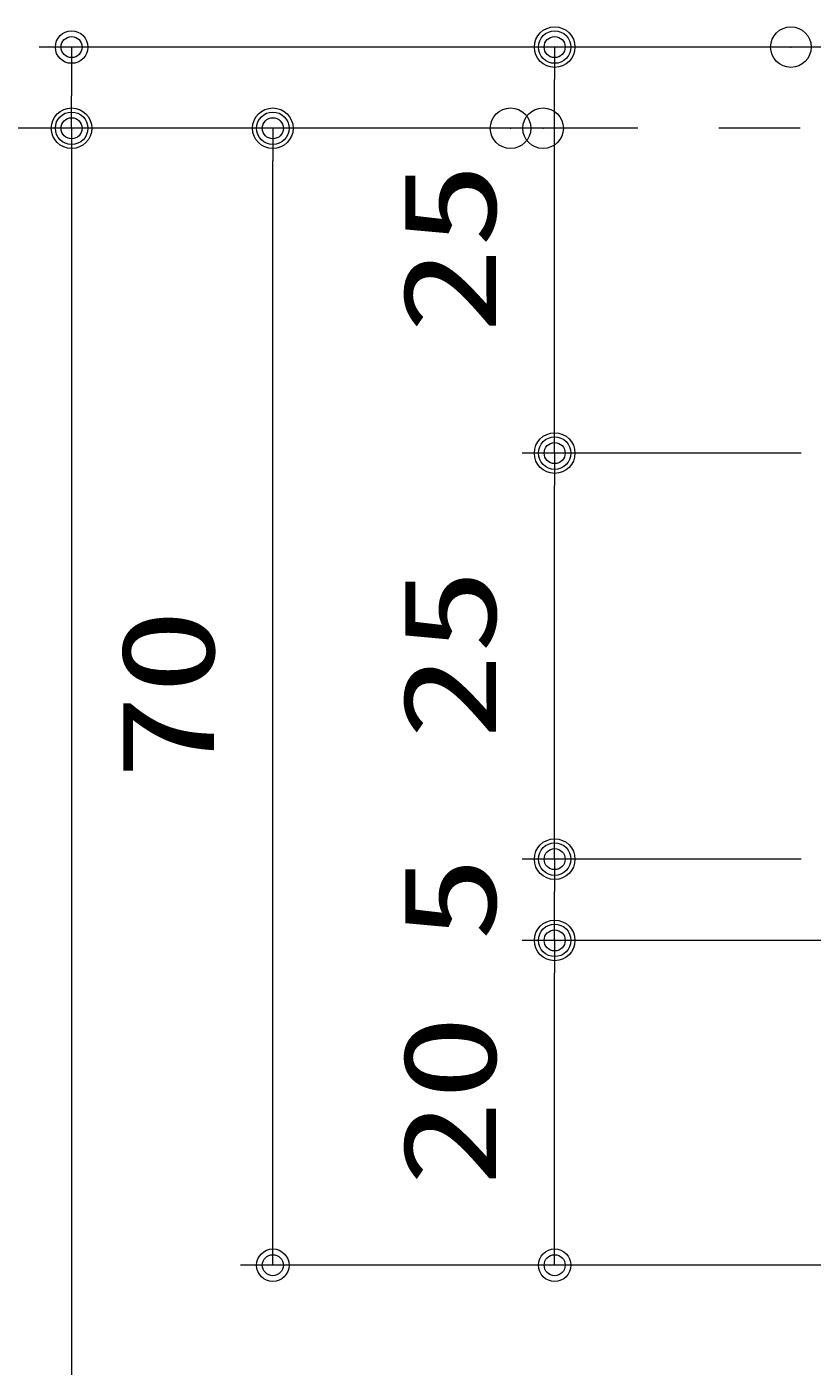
# Model space of a CAD drawing. Units: millimetres, scale not verified. Extents: x -585 to 584, y -818 to 818.
# Drawn here: x -511.2 to -462.8, y -277.6 to -195.1 of the extents above; entities that cross this region are included whole.
import ezdxf
from ezdxf.enums import TextEntityAlignment as Align

# ---------------------------------------------------------------- set-up
doc = ezdxf.new("R2010")
doc.units = ezdxf.units.MM
doc.header["$LTSCALE"] = 5
doc.header["$PDMODE"] = 32
doc.header["$PDSIZE"] = 2.5
doc.linetypes.add('CHAIN2', pattern=[12, 9, -1, 1, -1])
for name, color, linetype, lineweight in [('0-0_Defpoints', 7, 'Continuous', 9), ('0-1_USERZ', 3, 'Continuous', 9), ('0-2_0', 4, 'Continuous', 9)]:
    doc.layers.add(name, color=color, linetype=linetype, lineweight=lineweight)
doc.styles.add('ＭＳ ゴシック', font='')
doc.styles.get('ＭＳ ゴシック').set_extended_font_data('MS Gothic')

# ---------------------------------------------------------------- blocks, each defined once
blk = doc.blocks.new('DOT1')
at = {"layer": '0-2_0', "color": 7}
blk.add_line((0, 0), (-5, 0), dxfattribs=at)
for radius in [2.5, 1.62]:
    blk.add_circle((0, 0), radius, dxfattribs=at)

msp = doc.modelspace()

# ---------------------------------------------------------------- linework, layer by layer
at = {"layer": '0-0_Defpoints'}
for p in [(-478.66, -196.356), (-464.104, -196.356), (-508.42, -201.356), (-496.023, -201.356), (-481.374, -201.356), (-479.374, -201.356), (-478.66, -221.356), (-478.66, -246.356), (-478.66, -251.36)]:
    msp.add_point(p, dxfattribs=at)
at = {"layer": '0-1_USERZ'}
for p, q in [((-443.647, -196.356), (-510.42, -196.356)), ((-466.104, -196.356), (-480.66, -196.356)), ((-508.42, -198.356), (-508.42, -199.356)), ((-478.66, -219.356), (-478.66, -198.356)), ((-481.374, -201.356), (-510.42, -201.356)), ((-481.374, -201.356), (-510.42, -201.356)), ((-483.374, -201.356), (-498.023, -201.356)), ((-508.42, -203.356), (-508.42, -694.356)), ((-496.023, -269.36), (-496.023, -203.356)), ((-463.481, -221.356), (-480.66, -221.356)), ((-463.481, -221.356), (-480.66, -221.356)), ((-478.66, -244.356), (-478.66, -223.356)), ((-463.481, -246.356), (-480.66, -246.356)), ((-463.481, -246.356), (-480.66, -246.356)), ((-478.66, -249.36), (-478.66, -248.356)), ((-460.481, -251.36), (-480.66, -251.36)), ((-460.481, -251.36), (-480.66, -251.36)), ((-478.66, -269.36), (-478.66, -253.36)), ((-402.423, -271.36), (-498.023, -271.36)), ((-348.481, -271.36), (-480.66, -271.36))]:
    msp.add_line(p, q, dxfattribs=at)
at = {"layer": '0-1_USERZ', "color": 1, "linetype": 'CHAIN2'}
msp.add_line((-413.536, -201.356), (-520.393, -201.356), dxfattribs=at)

# ---------------------------------------------------------------- block references
at = {"layer": '0-1_USERZ', "xscale": 0.4, "yscale": 0.4}
for p, rotation in [((-508.42, -196.356), 90), ((-478.66, -196.356), 90), ((-508.42, -201.356), 270), ((-508.42, -201.356), 90), ((-496.023, -201.356), 90), ((-478.66, -221.356), 270), ((-478.66, -221.356), 90), ((-478.66, -246.356), 270), ((-478.66, -246.356), 90), ((-478.66, -251.36), 270), ((-478.66, -251.36), 90), ((-496.023, -271.36), 270), ((-478.66, -271.36), 270)]:
    msp.add_blockref('DOT1', p, dxfattribs=dict(at, rotation=rotation))

# ---------------------------------------------------------------- texts
at = {"layer": '0-1_USERZ', "style": 'ＭＳ ゴシック', "width": 1.35}
for s, p in [('25', (-480.549, -213.998)), ('25', (-480.549, -238.998)), ('70', (-497.913, -241.5)), ('5', (-480.549, -251.429)), ('20', (-480.549, -266.502))]:
    msp.add_text(s, height=5.755, rotation=90, dxfattribs=at).set_placement(p, align=Align.BOTTOM_LEFT)

doc.saveas('drawing.dxf')
